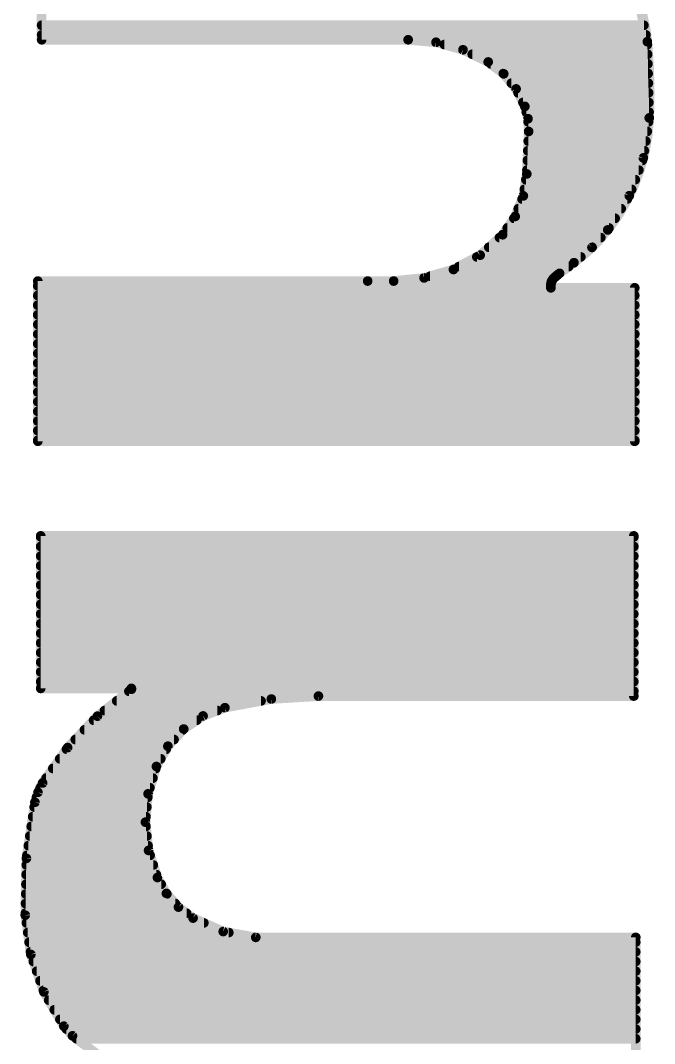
# Model space of a CAD drawing. Extents: x -22 to 85, y -18 to 35.
# Drawn here: x 19.949 to 21.619, y 15.456 to 18.148 of the extents above; entities that cross this region are included whole.
import ezdxf

# ---------------------------------------------------------------- set-up
doc = ezdxf.new("R2010")
doc.units = 0
doc.layers.add('22', color=53, linetype='CONTINUOUS')

msp = doc.modelspace()

# ---------------------------------------------------------------- linework, layer by layer
at = {"layer": '22', "const_width": 0.0254}
for points in [[(20.005, 18.5064), (20.005, 18.0975)], [(20.005, 18.5064), (20.005, 18.0975)], [(21.6002, 18.0924), (21.5797, 18.1901)], [(20.005, 18.1356), (21.5911, 18.1356)], [(20.005, 18.1102), (21.5965, 18.1102)], [(20.005, 18.0975), (20.9702, 18.0975)], [(20.005, 18.0975), (20.9702, 18.0975)], [(20.9702, 18.0975), (21.0436, 18.0909)], [(21.0436, 18.0909), (21.1147, 18.0712)], [(21.0656, 18.0848), (21.6004, 18.0848)], [(21.6052, 17.8918), (21.6002, 18.0924)], [(21.1147, 18.0712), (21.1811, 18.0391)], [(21.1391, 18.0594), (21.601, 18.0594)], [(21.1811, 18.0391), (21.2219, 18.0078)], [(21.1878, 18.034), (21.6017, 18.034)], [(21.2209, 18.0086), (21.6023, 18.0086)], [(21.2219, 18.0078), (21.2546, 17.9682)], [(21.2422, 17.9832), (21.6029, 17.9832)], [(21.2546, 17.9682), (21.2776, 17.9222)], [(21.2598, 17.9578), (21.6036, 17.9578)], [(21.2725, 17.9324), (21.6042, 17.9324)], [(21.2776, 17.9222), (21.2859, 17.8897)], [(21.2815, 17.907), (21.6048, 17.907)], [(21.5897, 17.7866), (21.6052, 17.8918)], [(21.2859, 17.8897), (21.2877, 17.8562)], [(21.2864, 17.8816), (21.6037, 17.8816)], [(21.2877, 17.8562), (21.2827, 17.7444)], [(21.2877, 17.8562), (21.6, 17.8562)], [(21.2866, 17.8308), (21.5962, 17.8308)], [(21.2854, 17.8054), (21.5925, 17.8054)], [(21.5528, 17.687), (21.5897, 17.7866)], [(21.2843, 17.78), (21.5872, 17.78)], [(21.2827, 17.7444), (21.2737, 17.6868)], [(21.2832, 17.7546), (21.5778, 17.7546)], [(21.2764, 17.7038), (21.559, 17.7038)], [(21.2803, 17.7292), (21.5684, 17.7292)], [(21.2737, 17.6868), (21.2522, 17.6325)], [(21.2704, 17.6784), (21.5474, 17.6784)], [(21.496, 17.5971), (21.5528, 17.687)], [(21.2603, 17.653), (21.5313, 17.653)], [(21.2522, 17.6325), (21.2192, 17.5844)], [(21.2488, 17.6276), (21.5153, 17.6276)], [(21.2314, 17.6022), (21.4992, 17.6022)], [(21.4544, 17.551), (21.496, 17.5971)], [(21.2192, 17.5844), (21.16, 17.5307)], [(21.2108, 17.5768), (21.4777, 17.5768)], [(21.1828, 17.5514), (21.4548, 17.5514)], [(21.4071, 17.5108), (21.4544, 17.551)], [(21.16, 17.5307), (21.0896, 17.493)], [(21.1512, 17.526), (21.425, 17.526)], [(21.0896, 17.493), (21.0122, 17.4707)], [(21.1038, 17.5006), (21.3932, 17.5006)], [(21.369, 17.4828), (21.4071, 17.5108)], [(20.9321, 17.4625), (19.9949, 17.4625)], [(19.9949, 17.4625), (19.9949, 17.0409)], [(20.8636, 17.4625), (19.9949, 17.4625)], [(19.9949, 17.4625), (19.9949, 17.0409)], [(21.0122, 17.4707), (20.9321, 17.4625)], [(21.0278, 17.4752), (21.3599, 17.4752)], [(21.3462, 17.4523), (21.3482, 17.462)], [(21.3482, 17.462), (21.3538, 17.4701)], [(21.3538, 17.4701), (21.369, 17.4828)], [(19.9949, 17.4498), (21.3462, 17.4498)], [(21.3462, 17.4447), (21.3462, 17.4523)], [(21.3462, 17.4447), (21.3462, 17.4523)], [(21.5671, 17.4447), (21.3462, 17.4447)], [(21.5671, 17.4447), (21.3462, 17.4447)], [(21.5671, 17.0409), (21.5671, 17.4447)], [(21.5671, 17.0409), (21.5671, 17.4447)], [(19.9949, 17.4244), (21.5671, 17.4244)], [(19.9949, 17.399), (21.5671, 17.399)], [(19.9949, 17.3736), (21.5671, 17.3736)], [(19.9949, 17.3482), (21.5671, 17.3482)], [(19.9949, 17.3228), (21.5671, 17.3228)], [(19.9949, 17.2974), (21.5671, 17.2974)], [(19.9949, 17.272), (21.5671, 17.272)], [(19.9949, 17.2466), (21.5671, 17.2466)], [(19.9949, 17.2212), (21.5671, 17.2212)], [(19.9949, 17.1958), (21.5671, 17.1958)], [(19.9949, 17.1704), (21.5671, 17.1704)], [(19.9949, 17.145), (21.5671, 17.145)], [(19.9949, 17.1196), (21.5671, 17.1196)], [(19.9949, 17.0942), (21.5671, 17.0942)], [(19.9949, 17.0688), (21.5671, 17.0688)], [(19.9949, 17.0434), (21.5671, 17.0434)], [(19.9949, 17.0409), (21.5671, 17.0409)], [(19.9949, 17.0409), (21.5671, 17.0409)], [(20.0025, 16.3906), (20.0025, 16.7919)], [(20.0025, 16.7919), (21.5646, 16.7919)], [(20.0025, 16.7894), (21.5646, 16.7894)], [(21.5646, 16.7919), (21.5646, 16.3703)], [(20.0025, 16.764), (21.5646, 16.764)], [(20.0025, 16.7386), (21.5646, 16.7386)], [(20.0025, 16.7132), (21.5646, 16.7132)], [(20.0025, 16.6878), (21.5646, 16.6878)], [(20.0025, 16.6624), (21.5646, 16.6624)], [(20.0025, 16.637), (21.5646, 16.637)], [(20.0025, 16.6116), (21.5646, 16.6116)], [(20.0025, 16.5862), (21.5646, 16.5862)], [(20.0025, 16.5608), (21.5646, 16.5608)], [(20.0025, 16.5354), (21.5646, 16.5354)], [(20.0025, 16.51), (21.5646, 16.51)], [(20.0025, 16.4846), (21.5646, 16.4846)], [(20.0025, 16.4592), (21.5646, 16.4592)], [(20.0025, 16.4338), (21.5646, 16.4338)], [(20.0025, 16.4084), (21.5646, 16.4084)], [(20.2413, 16.3906), (20.0025, 16.3906)], [(20.1519, 16.3174), (20.2413, 16.3881)], [(20.2413, 16.3881), (20.2413, 16.3906)], [(20.2028, 16.3576), (20.5829, 16.3576)], [(20.2349, 16.383), (21.5646, 16.383)], [(20.6099, 16.3626), (20.4876, 16.3398)], [(20.734, 16.3703), (20.6099, 16.3626)], [(21.5646, 16.3703), (20.734, 16.3703)], [(20.1706, 16.3322), (20.4676, 16.3322)], [(20.4876, 16.3398), (20.4301, 16.318)], [(20.0735, 16.2347), (20.1519, 16.3174)], [(20.1419, 16.3068), (20.4135, 16.3068)], [(20.4301, 16.318), (20.3792, 16.2836)], [(20.1178, 16.2814), (20.3772, 16.2814)], [(20.3792, 16.2836), (20.3375, 16.2384)], [(20.0937, 16.256), (20.3537, 16.256)], [(20.0076, 16.1417), (20.0735, 16.2347)], [(20.0706, 16.2306), (20.3331, 16.2306)], [(20.3375, 16.2384), (20.3073, 16.1849)], [(20.0526, 16.2052), (20.3188, 16.2052)], [(20.0346, 16.1798), (20.3057, 16.1798)], [(20.3073, 16.1849), (20.2854, 16.1132)], [(19.9953, 16.1171), (20.0076, 16.1417)], [(20.0166, 16.1544), (20.298, 16.1544)], [(19.9873, 16.0909), (19.9953, 16.1171)], [(20.0013, 16.129), (20.2902, 16.129)], [(19.9649, 15.9431), (19.9873, 16.0909)], [(19.9912, 16.1036), (20.2845, 16.1036)], [(20.2854, 16.1132), (20.2784, 16.0386)], [(19.9854, 16.0782), (20.2821, 16.0782)], [(19.9815, 16.0528), (20.2797, 16.0528)], [(20.2784, 16.0386), (20.2867, 15.9641)], [(19.9777, 16.0274), (20.2796, 16.0274)], [(19.9738, 16.002), (20.2825, 16.002)], [(19.97, 15.9766), (20.2853, 15.9766)], [(20.2867, 15.9641), (20.3098, 15.8928)], [(19.9619, 15.7937), (19.9649, 15.9431)], [(19.9662, 15.9512), (20.2908, 15.9512)], [(19.9641, 15.9004), (20.3073, 15.9004)], [(19.9646, 15.9258), (20.2991, 15.9258)], [(19.9636, 15.875), (20.3199, 15.875)], [(20.3098, 15.8928), (20.3336, 15.851)], [(19.963, 15.8496), (20.3348, 15.8496)], [(20.3336, 15.851), (20.3654, 15.815)], [(19.9625, 15.8242), (20.3572, 15.8242)], [(19.9766, 15.6904), (19.9619, 15.7937)], [(19.962, 15.7988), (20.3869, 15.7988)], [(20.3654, 15.815), (20.4038, 15.7861)], [(19.9648, 15.7734), (20.4322, 15.7734)], [(20.4038, 15.7861), (20.4832, 15.7506)], [(19.9684, 15.748), (20.4979, 15.748)], [(20.4832, 15.7506), (20.5689, 15.7353)], [(19.972, 15.7226), (21.5697, 15.7226)], [(20.5689, 15.7353), (21.5697, 15.7353)], [(21.5697, 15.7353), (21.5697, 15.3213)], [(19.9756, 15.6972), (21.5697, 15.6972)], [(20.0109, 15.5918), (19.9766, 15.6904)], [(19.9831, 15.6718), (21.5697, 15.6718)], [(19.9919, 15.6464), (21.5697, 15.6464)], [(20.0007, 15.621), (21.5697, 15.621)], [(20.0096, 15.5956), (21.5697, 15.5956)], [(20.0635, 15.5016), (20.0109, 15.5918)], [(20.0235, 15.5702), (21.5697, 15.5702)], [(20.0383, 15.5448), (21.5697, 15.5448)], [(20.0531, 15.5194), (21.5697, 15.5194)], [(20.0863, 15.4762), (20.0635, 15.5016)], [(20.0703, 15.494), (21.5697, 15.494)], [(20.1748, 15.4102), (20.0863, 15.4762)], [(20.0965, 15.4686), (21.5697, 15.4686)]]:
    msp.add_lwpolyline(points, dxfattribs=at)
at = {"layer": '22'}
for points, const_width in [([(21.6002, 18.0924, 0.1741), (21.4757, 18.3591)], 0.0254), ([(20.005, 18.142, 1), (20.005, 18.1292)], 0.0127), ([(21.5911, 18.1292, 1), (21.5911, 18.142)], 0.0127), ([(20.005, 18.1166, 1), (20.005, 18.1039)], 0.0127), ([(21.5965, 18.1039, 1), (21.5965, 18.1166)], 0.0127), ([(20.005, 18.1039, 1), (20.005, 18.0911)], 0.0127), ([(20.005, 18.1039, 1), (20.005, 18.0911)], 0.0127), ([(19.9987, 18.0975, 1), (20.0114, 18.0975)], 0.0127), ([(19.9987, 18.0975, 1), (20.0114, 18.0975)], 0.0127), ([(20.9708, 18.1038, 1), (20.9696, 18.0912)], 0.0127), ([(21.1811, 18.0391, 0.136), (20.9702, 18.0975)], 0.0254), ([(20.9702, 18.1038, 1), (20.9702, 18.0912)], 0.0127), ([(20.9702, 18.0911, 1), (20.9702, 18.1039)], 0.0127), ([(20.9702, 18.0911, 1), (20.9702, 18.1039)], 0.0127), ([(21.0453, 18.097, 1), (21.0419, 18.0848)], 0.0127), ([(21.0431, 18.0846, 1), (21.0442, 18.0972)], 0.0127), ([(21.0656, 18.0912, 1), (21.0656, 18.0785)], 0.0127), ([(21.6065, 18.0926, 1), (21.5939, 18.0922)], 0.0127), ([(21.6052, 17.8918, 0.0335), (21.6002, 18.0924)], 0.0254), ([(21.6065, 18.093, 1), (21.5939, 18.0918)], 0.0127), ([(21.5939, 18.0918, 1), (21.6065, 18.093)], 0.0127), ([(21.594, 18.0911, 1), (21.6064, 18.0937)], 0.0127), ([(21.6004, 18.0785, 1), (21.6004, 18.0912)], 0.0127), ([(21.1175, 18.0769, 1), (21.1119, 18.0655)], 0.0127), ([(21.113, 18.0651, 1), (21.1164, 18.0773)], 0.0127), ([(21.1391, 18.0658, 1), (21.1391, 18.053)], 0.0127), ([(21.601, 18.053, 1), (21.601, 18.0658)], 0.0127), ([(21.185, 18.0441, 1), (21.1772, 18.0341)], 0.0127), ([(21.2776, 17.9222, 0.1719), (21.1811, 18.0391)], 0.0254), ([(21.1844, 18.0445, 1), (21.1778, 18.0337)], 0.0127), ([(21.1778, 18.0337, 1), (21.1844, 18.0445)], 0.0127), ([(21.1783, 18.0334, 1), (21.1839, 18.0448)], 0.0127), ([(21.1878, 18.0404, 1), (21.1878, 18.0277)], 0.0127), ([(21.6017, 18.0277, 1), (21.6017, 18.0404)], 0.0127), ([(21.2209, 18.015, 1), (21.2209, 18.0023)], 0.0127), ([(21.2268, 18.0119, 1), (21.217, 18.0038)], 0.0127), ([(21.218, 18.0028, 1), (21.2258, 18.0129)], 0.0127), ([(21.6023, 18.0023, 1), (21.6023, 18.015)], 0.0127), ([(21.2422, 17.9896, 1), (21.2422, 17.9768)], 0.0127), ([(21.6029, 17.9768, 1), (21.6029, 17.9896)], 0.0127), ([(21.2603, 17.971, 1), (21.249, 17.9654)], 0.0127), ([(21.2497, 17.9642, 1), (21.2595, 17.9722)], 0.0127), ([(21.2598, 17.9642, 1), (21.2598, 17.9515)], 0.0127), ([(21.6036, 17.9515, 1), (21.6036, 17.9642)], 0.0127), ([(21.2725, 17.9388, 1), (21.2725, 17.9261)], 0.0127), ([(21.2838, 17.9238, 1), (21.2714, 17.9206)], 0.0127), ([(21.2877, 17.8562, 0.0992), (21.2776, 17.9222)], 0.0254), ([(21.2836, 17.9244, 1), (21.2716, 17.92)], 0.0127), ([(21.2719, 17.9194, 1), (21.2833, 17.925)], 0.0127), ([(21.6042, 17.9261, 1), (21.6042, 17.9388)], 0.0127), ([(21.2716, 17.92, 1), (21.2836, 17.9244)], 0.0127), ([(21.2815, 17.9134, 1), (21.2815, 17.9006)], 0.0127), ([(21.496, 17.5971, 0.1577), (21.6052, 17.8918)], 0.0254), ([(21.6115, 17.8909, 1), (21.5989, 17.8927)], 0.0127), ([(21.6115, 17.8915, 1), (21.5989, 17.8921)], 0.0127), ([(21.6048, 17.9006, 1), (21.6048, 17.9134)], 0.0127), ([(21.2923, 17.89, 1), (21.2796, 17.8894)], 0.0127), ([(21.2798, 17.8881, 1), (21.2921, 17.8913)], 0.0127), ([(21.2864, 17.888, 1), (21.2864, 17.8753)], 0.0127), ([(21.5989, 17.8921, 1), (21.6115, 17.8915)], 0.0127), ([(21.5989, 17.8916, 1), (21.6115, 17.892)], 0.0127), ([(21.6037, 17.8753, 1), (21.6037, 17.888)], 0.0127), ([(21.2877, 17.8562, 0.0006), (21.2827, 17.7444)], 0.0254), ([(21.2877, 17.8626, 1), (21.2877, 17.8498)], 0.0127), ([(21.2814, 17.8565, 1), (21.294, 17.8559)], 0.0127), ([(21.294, 17.8559, 1), (21.2814, 17.8565)], 0.0127), ([(21.294, 17.8559, 1), (21.2814, 17.8565)], 0.0127), ([(21.2814, 17.8559, 1), (21.294, 17.8565)], 0.0127), ([(21.6, 17.8498, 1), (21.6, 17.8626)], 0.0127), ([(21.2866, 17.8372, 1), (21.2866, 17.8244)], 0.0127), ([(21.5962, 17.8244, 1), (21.5962, 17.8372)], 0.0127), ([(21.2854, 17.8118, 1), (21.2854, 17.7991)], 0.0127), ([(21.5957, 17.7844, 1), (21.5838, 17.7888)], 0.0127), ([(21.5925, 17.7991, 1), (21.5925, 17.8118)], 0.0127), ([(21.2843, 17.7864, 1), (21.2843, 17.7736)], 0.0127), ([(21.5834, 17.7876, 1), (21.596, 17.7857)], 0.0127), ([(21.5872, 17.7736, 1), (21.5872, 17.7864)], 0.0127), ([(21.2192, 17.5844, 0.1688), (21.2827, 17.7444)], 0.0254), ([(21.289, 17.7434, 1), (21.2764, 17.7454)], 0.0127), ([(21.289, 17.7441, 1), (21.2764, 17.7447)], 0.0127), ([(21.2764, 17.7447, 1), (21.289, 17.7441)], 0.0127), ([(21.2764, 17.7447, 1), (21.289, 17.7441)], 0.0127), ([(21.2832, 17.761, 1), (21.2832, 17.7482)], 0.0127), ([(21.5778, 17.7482, 1), (21.5778, 17.761)], 0.0127), ([(21.2764, 17.7102, 1), (21.2764, 17.6974)], 0.0127), ([(21.2803, 17.7356, 1), (21.2803, 17.7229)], 0.0127), ([(21.559, 17.6974, 1), (21.559, 17.7102)], 0.0127), ([(21.5684, 17.7229, 1), (21.5684, 17.7356)], 0.0127), ([(21.2704, 17.6848, 1), (21.2704, 17.672)], 0.0127), ([(21.2674, 17.6877, 1), (21.28, 17.6858)], 0.0127), ([(21.2796, 17.6844, 1), (21.2678, 17.6891)], 0.0127), ([(21.5468, 17.6892, 1), (21.5587, 17.6848)], 0.0127), ([(21.5581, 17.6836, 1), (21.5474, 17.6904)], 0.0127), ([(21.5474, 17.672, 1), (21.5474, 17.6848)], 0.0127), ([(21.2603, 17.6594, 1), (21.2603, 17.6467)], 0.0127), ([(21.5313, 17.6467, 1), (21.5313, 17.6594)], 0.0127), ([(21.2488, 17.634, 1), (21.2488, 17.6212)], 0.0127), ([(21.2463, 17.6349, 1), (21.2581, 17.6302)], 0.0127), ([(21.2574, 17.6289, 1), (21.2469, 17.6361)], 0.0127), ([(21.5153, 17.6212, 1), (21.5153, 17.634)], 0.0127), ([(21.2314, 17.6086, 1), (21.2314, 17.5958)], 0.0127), ([(21.4071, 17.5108, 0.0664), (21.496, 17.5971)], 0.0254), ([(21.501, 17.5932, 1), (21.491, 17.601)], 0.0127), ([(21.5007, 17.5928, 1), (21.4913, 17.6014)], 0.0127), ([(21.4992, 17.5958, 1), (21.4992, 17.6086)], 0.0127), ([(21.0896, 17.493, 0.1229), (21.2192, 17.5844)], 0.0254), ([(21.2108, 17.5832, 1), (21.2108, 17.5705)], 0.0127), ([(21.2144, 17.5885, 1), (21.224, 17.5803)], 0.0127), ([(21.214, 17.588, 1), (21.2244, 17.5808)], 0.0127), ([(21.224, 17.5803, 1), (21.2144, 17.5885)], 0.0127), ([(21.2235, 17.5797, 1), (21.2149, 17.5891)], 0.0127), ([(21.4777, 17.5705, 1), (21.4777, 17.5832)], 0.0127), ([(21.491, 17.601, 1), (21.501, 17.5932)], 0.0127), ([(21.4906, 17.6005, 1), (21.5014, 17.5937)], 0.0127), ([(21.1828, 17.5578, 1), (21.1828, 17.545)], 0.0127), ([(21.4497, 17.5553, 1), (21.4591, 17.5467)], 0.0127), ([(21.4585, 17.5462, 1), (21.4503, 17.5558)], 0.0127), ([(21.4548, 17.545, 1), (21.4548, 17.5578)], 0.0127), ([(21.1512, 17.5324, 1), (21.1512, 17.5196)], 0.0127), ([(21.1558, 17.5354, 1), (21.1643, 17.526)], 0.0127), ([(21.163, 17.5251, 1), (21.157, 17.5363)], 0.0127), ([(21.425, 17.5196, 1), (21.425, 17.5324)], 0.0127), ([(20.9321, 17.4625, 0.0895), (21.0896, 17.493)], 0.0254), ([(21.0873, 17.4989, 1), (21.0919, 17.4871)], 0.0127), ([(21.0866, 17.4986, 1), (21.0926, 17.4874)], 0.0127), ([(21.0919, 17.4871, 1), (21.0873, 17.4989)], 0.0127), ([(21.0914, 17.4869, 1), (21.0878, 17.4991)], 0.0127), ([(21.1038, 17.507, 1), (21.1038, 17.4943)], 0.0127), ([(21.369, 17.4828, 0.0022), (21.4071, 17.5108)], 0.0254), ([(21.3932, 17.4943, 1), (21.3932, 17.507)], 0.0127), ([(21.4033, 17.5159, 1), (21.4109, 17.5057)], 0.0127), ([(21.403, 17.5156, 1), (21.4112, 17.506)], 0.0127), ([(21.4109, 17.5057, 1), (21.4033, 17.5159)], 0.0127), ([(21.4109, 17.5057, 1), (21.4033, 17.5159)], 0.0127), ([(19.9949, 17.4689, 1), (19.9949, 17.4562)], 0.0127), ([(19.9949, 17.4689, 1), (19.9949, 17.4562)], 0.0127), ([(20.0013, 17.4625, 1), (19.9886, 17.4625)], 0.0127), ([(20.0013, 17.4625, 1), (19.9886, 17.4625)], 0.0127), ([(20.8636, 17.4625, 0.0064), (20.9321, 17.4625)], 0.0254), ([(20.8637, 17.4688, 1), (20.8635, 17.4562)], 0.0127), ([(20.8636, 17.4562, 1), (20.8636, 17.4689)], 0.0127), ([(20.9315, 17.4688, 1), (20.9327, 17.4562)], 0.0127), ([(20.932, 17.4688, 1), (20.9322, 17.4562)], 0.0127), ([(20.9322, 17.4562, 1), (20.932, 17.4688)], 0.0127), ([(20.9321, 17.4562, 1), (20.9321, 17.4689)], 0.0127), ([(21.0105, 17.4768, 1), (21.014, 17.4646)], 0.0127), ([(21.0129, 17.4644, 1), (21.0116, 17.477)], 0.0127), ([(21.0278, 17.4816, 1), (21.0278, 17.4688)], 0.0127), ([(21.3538, 17.4701, 0.205), (21.3462, 17.4523)], 0.0254), ([(21.3544, 17.4607, 1), (21.342, 17.4632)], 0.0127), ([(21.369, 17.4828, 0.0333), (21.3538, 17.4701)], 0.0254), ([(21.3497, 17.475, 1), (21.3579, 17.4652)], 0.0127), ([(21.3494, 17.4747, 1), (21.3582, 17.4655)], 0.0127), ([(21.359, 17.4665, 1), (21.3486, 17.4737)], 0.0127), ([(21.3582, 17.4655, 1), (21.3494, 17.4747)], 0.0127), ([(21.3599, 17.4688, 1), (21.3599, 17.4816)], 0.0127), ([(21.3652, 17.4879, 1), (21.3728, 17.4777)], 0.0127), ([(21.3653, 17.4879, 1), (21.3727, 17.4777)], 0.0127), ([(21.3731, 17.4779, 1), (21.3649, 17.4877)], 0.0127), ([(21.3727, 17.4777, 1), (21.3653, 17.4879)], 0.0127), ([(19.9949, 17.4562, 1), (19.9949, 17.4434)], 0.0127), ([(21.3526, 17.4523, 1), (21.3398, 17.4523)], 0.0127), ([(21.3526, 17.4523, 1), (21.3398, 17.4523)], 0.0127), ([(21.3462, 17.4511, 1), (21.3462, 17.4383)], 0.0127), ([(21.3462, 17.4511, 1), (21.3462, 17.4383)], 0.0127), ([(21.3398, 17.4447, 1), (21.3526, 17.4447)], 0.0127), ([(21.3398, 17.4447, 1), (21.3526, 17.4447)], 0.0127), ([(21.34, 17.4536, 1), (21.3524, 17.451)], 0.0127), ([(21.3399, 17.4523, 1), (21.3525, 17.4523)], 0.0127), ([(21.343, 17.4656, 1), (21.3534, 17.4584)], 0.0127), ([(21.3462, 17.4434, 1), (21.3462, 17.4562)], 0.0127), ([(21.5735, 17.4447, 1), (21.5607, 17.4447)], 0.0127), ([(21.5735, 17.4447, 1), (21.5607, 17.4447)], 0.0127), ([(21.5671, 17.4383, 1), (21.5671, 17.4511)], 0.0127), ([(21.5671, 17.4383, 1), (21.5671, 17.4511)], 0.0127), ([(19.9949, 17.4308, 1), (19.9949, 17.4181)], 0.0127), ([(21.5671, 17.4181, 1), (21.5671, 17.4308)], 0.0127), ([(19.9949, 17.4054, 1), (19.9949, 17.3926)], 0.0127), ([(21.5671, 17.3926, 1), (21.5671, 17.4054)], 0.0127), ([(19.9949, 17.38, 1), (19.9949, 17.3672)], 0.0127), ([(21.5671, 17.3672, 1), (21.5671, 17.38)], 0.0127), ([(19.9949, 17.3546, 1), (19.9949, 17.3419)], 0.0127), ([(21.5671, 17.3419, 1), (21.5671, 17.3546)], 0.0127), ([(19.9949, 17.3292, 1), (19.9949, 17.3164)], 0.0127), ([(21.5671, 17.3164, 1), (21.5671, 17.3292)], 0.0127), ([(19.9949, 17.3038, 1), (19.9949, 17.291)], 0.0127), ([(21.5671, 17.291, 1), (21.5671, 17.3038)], 0.0127), ([(19.9949, 17.2784, 1), (19.9949, 17.2657)], 0.0127), ([(19.9949, 17.253, 1), (19.9949, 17.2402)], 0.0127), ([(21.5671, 17.2657, 1), (21.5671, 17.2784)], 0.0127), ([(21.5671, 17.2402, 1), (21.5671, 17.253)], 0.0127), ([(19.9949, 17.2276, 1), (19.9949, 17.2148)], 0.0127), ([(21.5671, 17.2148, 1), (21.5671, 17.2276)], 0.0127), ([(19.9949, 17.2022, 1), (19.9949, 17.1895)], 0.0127), ([(21.5671, 17.1895, 1), (21.5671, 17.2022)], 0.0127), ([(19.9949, 17.1768, 1), (19.9949, 17.164)], 0.0127), ([(21.5671, 17.164, 1), (21.5671, 17.1768)], 0.0127), ([(19.9949, 17.1514, 1), (19.9949, 17.1386)], 0.0127), ([(21.5671, 17.1386, 1), (21.5671, 17.1514)], 0.0127), ([(19.9949, 17.126, 1), (19.9949, 17.1133)], 0.0127), ([(21.5671, 17.1133, 1), (21.5671, 17.126)], 0.0127), ([(19.9949, 17.1006, 1), (19.9949, 17.0878)], 0.0127), ([(21.5671, 17.0878, 1), (21.5671, 17.1006)], 0.0127), ([(19.9949, 17.0752, 1), (19.9949, 17.0624)], 0.0127), ([(21.5671, 17.0624, 1), (21.5671, 17.0752)], 0.0127), ([(19.9949, 17.0498, 1), (19.9949, 17.0371)], 0.0127), ([(19.9949, 17.0473, 1), (19.9949, 17.0345)], 0.0127), ([(19.9949, 17.0473, 1), (19.9949, 17.0345)], 0.0127), ([(19.9886, 17.0409, 1), (20.0013, 17.0409)], 0.0127), ([(19.9886, 17.0409, 1), (20.0013, 17.0409)], 0.0127), ([(21.5607, 17.0409, 1), (21.5735, 17.0409)], 0.0127), ([(21.5607, 17.0409, 1), (21.5735, 17.0409)], 0.0127), ([(21.5671, 17.0371, 1), (21.5671, 17.0498)], 0.0127), ([(21.5671, 17.0345, 1), (21.5671, 17.0473)], 0.0127), ([(21.5671, 17.0345, 1), (21.5671, 17.0473)], 0.0127), ([(20.0025, 16.7983, 1), (20.0025, 16.7856)], 0.0127), ([(20.0025, 16.7958, 1), (20.0025, 16.783)], 0.0127), ([(20.0089, 16.7919, 1), (19.9962, 16.7919)], 0.0127), ([(21.571, 16.7919, 1), (21.5583, 16.7919)], 0.0127), ([(21.5646, 16.7856, 1), (21.5646, 16.7983)], 0.0127), ([(21.5646, 16.783, 1), (21.5646, 16.7958)], 0.0127), ([(20.0025, 16.7704, 1), (20.0025, 16.7576)], 0.0127), ([(21.5646, 16.7576, 1), (21.5646, 16.7704)], 0.0127), ([(20.0025, 16.745, 1), (20.0025, 16.7323)], 0.0127), ([(21.5646, 16.7323, 1), (21.5646, 16.745)], 0.0127), ([(20.0025, 16.7196, 1), (20.0025, 16.7068)], 0.0127), ([(21.5646, 16.7068, 1), (21.5646, 16.7196)], 0.0127), ([(20.0025, 16.6942, 1), (20.0025, 16.6814)], 0.0127), ([(21.5646, 16.6814, 1), (21.5646, 16.6942)], 0.0127), ([(20.0025, 16.6688, 1), (20.0025, 16.6561)], 0.0127), ([(21.5646, 16.6561, 1), (21.5646, 16.6688)], 0.0127), ([(20.0025, 16.6434, 1), (20.0025, 16.6306)], 0.0127), ([(21.5646, 16.6306, 1), (21.5646, 16.6434)], 0.0127), ([(20.0025, 16.618, 1), (20.0025, 16.6052)], 0.0127), ([(21.5646, 16.6052, 1), (21.5646, 16.618)], 0.0127), ([(20.0025, 16.5926, 1), (20.0025, 16.5799)], 0.0127), ([(21.5646, 16.5799, 1), (21.5646, 16.5926)], 0.0127), ([(20.0025, 16.5672, 1), (20.0025, 16.5544)], 0.0127), ([(21.5646, 16.5544, 1), (21.5646, 16.5672)], 0.0127), ([(20.0025, 16.5418, 1), (20.0025, 16.529)], 0.0127), ([(21.5646, 16.529, 1), (21.5646, 16.5418)], 0.0127), ([(20.0025, 16.5164, 1), (20.0025, 16.5037)], 0.0127), ([(21.5646, 16.5037, 1), (21.5646, 16.5164)], 0.0127), ([(20.0025, 16.491, 1), (20.0025, 16.4782)], 0.0127), ([(21.5646, 16.4782, 1), (21.5646, 16.491)], 0.0127), ([(20.0025, 16.4656, 1), (20.0025, 16.4528)], 0.0127), ([(21.5646, 16.4528, 1), (21.5646, 16.4656)], 0.0127), ([(20.0025, 16.4402, 1), (20.0025, 16.4275)], 0.0127), ([(21.5646, 16.4275, 1), (21.5646, 16.4402)], 0.0127), ([(20.0025, 16.4148, 1), (20.0025, 16.402)], 0.0127), ([(20.0025, 16.397, 1), (20.0025, 16.3842)], 0.0127), ([(19.9962, 16.3906, 1), (20.0089, 16.3906)], 0.0127), ([(20.2477, 16.3906, 1), (20.235, 16.3906)], 0.0127), ([(20.2452, 16.3831, 1), (20.2374, 16.3931)], 0.0127), ([(20.2413, 16.3842, 1), (20.2413, 16.397)], 0.0127), ([(21.5646, 16.402, 1), (21.5646, 16.4148)], 0.0127), ([(20.2028, 16.364, 1), (20.2028, 16.3513)], 0.0127), ([(20.2349, 16.3894, 1), (20.2349, 16.3766)], 0.0127), ([(20.235, 16.3881, 1), (20.2477, 16.3881)], 0.0127), ([(20.5829, 16.3513, 1), (20.5829, 16.364)], 0.0127), ([(20.6095, 16.369, 1), (20.6103, 16.3563)], 0.0127), ([(20.611, 16.3564, 1), (20.6087, 16.3689)], 0.0127), ([(20.734, 16.3767, 1), (20.734, 16.3639)], 0.0127), ([(20.7344, 16.364, 1), (20.7336, 16.3766)], 0.0127), ([(21.5583, 16.3703, 1), (21.571, 16.3703)], 0.0127), ([(21.5646, 16.3766, 1), (21.5646, 16.3894)], 0.0127), ([(21.5646, 16.3639, 1), (21.5646, 16.3767)], 0.0127), ([(20.1706, 16.3386, 1), (20.1706, 16.3258)], 0.0127), ([(20.4676, 16.3258, 1), (20.4676, 16.3386)], 0.0127), ([(20.4864, 16.346, 1), (20.4888, 16.3336)], 0.0127), ([(20.4899, 16.3339, 1), (20.4853, 16.3457)], 0.0127), ([(20.1419, 16.3132, 1), (20.1419, 16.3004)], 0.0127), ([(20.148, 16.3224, 1), (20.1559, 16.3124)], 0.0127), ([(20.1565, 16.313, 1), (20.1473, 16.3218)], 0.0127), ([(20.4135, 16.3004, 1), (20.4135, 16.3132)], 0.0127), ([(20.4279, 16.3239, 1), (20.4324, 16.3121)], 0.0127), ([(20.4337, 16.3127, 1), (20.4266, 16.3233)], 0.0127), ([(20.1178, 16.2878, 1), (20.1178, 16.2751)], 0.0127), ([(20.3756, 16.2889, 1), (20.3827, 16.2783)], 0.0127), ([(20.3839, 16.2793, 1), (20.3745, 16.2879)], 0.0127), ([(20.3772, 16.2751, 1), (20.3772, 16.2878)], 0.0127), ([(20.0937, 16.2624, 1), (20.0937, 16.2496)], 0.0127), ([(20.3537, 16.2496, 1), (20.3537, 16.2624)], 0.0127), ([(20.0706, 16.237, 1), (20.0706, 16.2242)], 0.0127), ([(20.0689, 16.2391, 1), (20.0781, 16.2303)], 0.0127), ([(20.0787, 16.231, 1), (20.0683, 16.2384)], 0.0127), ([(20.3328, 16.2427, 1), (20.3422, 16.2341)], 0.0127), ([(20.343, 16.2353, 1), (20.332, 16.2416)], 0.0127), ([(20.3331, 16.2242, 1), (20.3331, 16.237)], 0.0127), ([(20.0526, 16.2116, 1), (20.0526, 16.1989)], 0.0127), ([(20.3188, 16.1989, 1), (20.3188, 16.2116)], 0.0127), ([(20.0346, 16.1862, 1), (20.0346, 16.1734)], 0.0127), ([(20.3018, 16.188, 1), (20.3128, 16.1818)], 0.0127), ([(20.3134, 16.183, 1), (20.3012, 16.1868)], 0.0127), ([(20.3057, 16.1734, 1), (20.3057, 16.1862)], 0.0127), ([(20.0133, 16.1389, 1), (20.0019, 16.1445)], 0.0127), ([(20.0166, 16.1608, 1), (20.0166, 16.1481)], 0.0127), ([(20.298, 16.1481, 1), (20.298, 16.1608)], 0.0127), ([(20.0014, 16.1153, 1), (19.9893, 16.119)], 0.0127), ([(20.0013, 16.1354, 1), (20.0013, 16.1227)], 0.0127), ([(20.0024, 16.1454, 1), (20.0128, 16.138)], 0.0127), ([(20.2902, 16.1227, 1), (20.2902, 16.1354)], 0.0127), ([(19.9936, 16.0899, 1), (19.981, 16.0919)], 0.0127), ([(19.9912, 16.11, 1), (19.9912, 16.0972)], 0.0127), ([(19.9897, 16.12, 1), (20.001, 16.1143)], 0.0127), ([(20.2917, 16.1126, 1), (20.2791, 16.1138)], 0.0127), ([(20.2793, 16.1151, 1), (20.2915, 16.1114)], 0.0127), ([(20.2845, 16.0972, 1), (20.2845, 16.11)], 0.0127), ([(19.9854, 16.0846, 1), (19.9854, 16.0719)], 0.0127), ([(19.9812, 16.0928, 1), (19.9934, 16.089)], 0.0127), ([(20.2821, 16.0719, 1), (20.2821, 16.0846)], 0.0127), ([(19.9815, 16.0592, 1), (19.9815, 16.0465)], 0.0127), ([(20.2847, 16.0393, 1), (20.2721, 16.0379)], 0.0127), ([(20.2797, 16.0465, 1), (20.2797, 16.0592)], 0.0127), ([(19.9777, 16.0338, 1), (19.9777, 16.021)], 0.0127), ([(20.2721, 16.0392, 1), (20.2847, 16.038)], 0.0127), ([(20.2796, 16.021, 1), (20.2796, 16.0338)], 0.0127), ([(19.9738, 16.0084, 1), (19.9738, 15.9957)], 0.0127), ([(20.2825, 15.9957, 1), (20.2825, 16.0084)], 0.0127), ([(19.97, 15.983, 1), (19.97, 15.9703)], 0.0127), ([(20.2927, 15.9661, 1), (20.2806, 15.9621)], 0.0127), ([(20.2803, 15.9634, 1), (20.293, 15.9648)], 0.0127), ([(20.2853, 15.9703, 1), (20.2853, 15.983)], 0.0127), ([(19.9713, 15.943, 1), (19.9586, 15.9433)], 0.0127), ([(19.9587, 15.9441, 1), (19.9712, 15.9422)], 0.0127), ([(19.9662, 15.9575, 1), (19.9662, 15.9449)], 0.0127), ([(20.2908, 15.9449, 1), (20.2908, 15.9575)], 0.0127), ([(19.9641, 15.9068, 1), (19.9641, 15.8941)], 0.0127), ([(19.9646, 15.9322, 1), (19.9646, 15.9195)], 0.0127), ([(20.2991, 15.9195, 1), (20.2991, 15.9322)], 0.0127), ([(20.3073, 15.8941, 1), (20.3073, 15.9068)], 0.0127), ([(19.9636, 15.8813, 1), (19.9636, 15.8687)], 0.0127), ([(20.3153, 15.8959, 1), (20.3043, 15.8897)], 0.0127), ([(20.3038, 15.8908, 1), (20.3158, 15.8948)], 0.0127), ([(20.3199, 15.8687, 1), (20.3199, 15.8813)], 0.0127), ([(19.963, 15.8559, 1), (19.963, 15.8433)], 0.0127), ([(20.3383, 15.8552, 1), (20.3288, 15.8468)], 0.0127), ([(20.3281, 15.8479, 1), (20.3391, 15.8542)], 0.0127), ([(20.3348, 15.8433, 1), (20.3348, 15.8559)], 0.0127), ([(19.9625, 15.8306, 1), (19.9625, 15.8179)], 0.0127), ([(20.3572, 15.8179, 1), (20.3572, 15.8306)], 0.0127), ([(19.9682, 15.7946, 1), (19.9556, 15.7928)], 0.0127), ([(19.962, 15.8051, 1), (19.962, 15.7925)], 0.0127), ([(20.3692, 15.82, 1), (20.3615, 15.8099)], 0.0127), ([(20.3606, 15.8108, 1), (20.3701, 15.8192)], 0.0127), ([(20.3869, 15.7925, 1), (20.3869, 15.8051)], 0.0127), ([(19.9556, 15.7938, 1), (19.9682, 15.7936)], 0.0127), ([(19.9648, 15.7797, 1), (19.9648, 15.7671)], 0.0127), ([(20.4064, 15.7919, 1), (20.4012, 15.7803)], 0.0127), ([(20.4, 15.781, 1), (20.4076, 15.7912)], 0.0127), ([(20.4322, 15.7671, 1), (20.4322, 15.7797)], 0.0127), ([(19.9684, 15.7544, 1), (19.9684, 15.7417)], 0.0127), ([(20.4844, 15.7569, 1), (20.4821, 15.7444)], 0.0127), ([(20.4807, 15.7448, 1), (20.4858, 15.7564)], 0.0127), ([(20.4979, 15.7417, 1), (20.4979, 15.7544)], 0.0127), ([(19.972, 15.7289, 1), (19.972, 15.7163)], 0.0127), ([(20.5689, 15.7416, 1), (20.5689, 15.729)], 0.0127), ([(20.5678, 15.729, 1), (20.57, 15.7416)], 0.0127), ([(21.5761, 15.7353, 1), (21.5633, 15.7353)], 0.0127), ([(21.5697, 15.729, 1), (21.5697, 15.7416)], 0.0127), ([(21.5697, 15.7163, 1), (21.5697, 15.7289)], 0.0127), ([(19.9756, 15.7035, 1), (19.9756, 15.6909)], 0.0127), ([(19.9826, 15.6924, 1), (19.9706, 15.6883)], 0.0127), ([(19.9703, 15.6895, 1), (19.9829, 15.6913)], 0.0127), ([(21.5697, 15.6909, 1), (21.5697, 15.7035)], 0.0127), ([(19.9831, 15.6782, 1), (19.9831, 15.6655)], 0.0127), ([(21.5697, 15.6655, 1), (21.5697, 15.6782)], 0.0127), ([(19.9919, 15.6527, 1), (19.9919, 15.6401)], 0.0127), ([(21.5697, 15.6401, 1), (21.5697, 15.6527)], 0.0127), ([(20.0007, 15.6273, 1), (20.0007, 15.6147)], 0.0127), ([(21.5697, 15.6147, 1), (21.5697, 15.6273)], 0.0127), ([(20.0096, 15.602, 1), (20.0096, 15.5893)], 0.0127), ([(20.0164, 15.595, 1), (20.0054, 15.5886)], 0.0127), ([(20.0049, 15.5897, 1), (20.0169, 15.5939)], 0.0127), ([(21.5697, 15.5893, 1), (21.5697, 15.602)], 0.0127), ([(20.0235, 15.5766, 1), (20.0235, 15.5639)], 0.0127), ([(21.5697, 15.5639, 1), (21.5697, 15.5766)], 0.0127), ([(20.0383, 15.5511, 1), (20.0383, 15.5385)], 0.0127), ([(21.5697, 15.5385, 1), (21.5697, 15.5511)], 0.0127), ([(20.0531, 15.5258, 1), (20.0531, 15.5131)], 0.0127), ([(20.0682, 15.5058, 1), (20.0588, 15.4974)], 0.0127), ([(20.058, 15.4984, 1), (20.069, 15.5048)], 0.0127), ([(21.5697, 15.5131, 1), (21.5697, 15.5258)], 0.0127), ([(20.0703, 15.5004, 1), (20.0703, 15.4877)], 0.0127), ([(20.0901, 15.4813, 1), (20.0825, 15.4711)], 0.0127), ([(20.0816, 15.472, 1), (20.091, 15.4804)], 0.0127), ([(20.0965, 15.4749, 1), (20.0965, 15.4623)], 0.0127), ([(21.5697, 15.4877, 1), (21.5697, 15.5004)], 0.0127), ([(21.5697, 15.4623, 1), (21.5697, 15.4749)], 0.0127)]:
    msp.add_lwpolyline(points, format="xyb", dxfattribs=dict(at, const_width=const_width))

doc.saveas('drawing.dxf')
